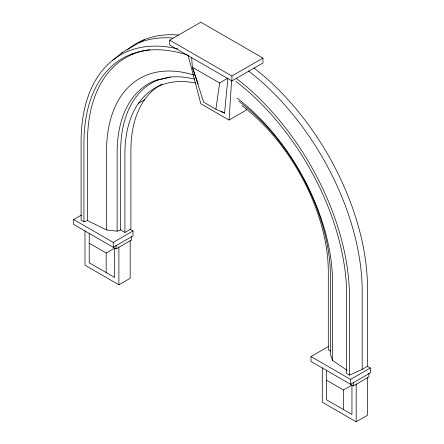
<?xml version="1.0" encoding="UTF-8"?>
<svg xmlns="http://www.w3.org/2000/svg" width="444" height="444" viewBox="0 0 444 444"><rect width="100%" height="100%" fill="white"/><g stroke="black" fill="none" stroke-linecap="round" stroke-linejoin="round"><path stroke-width="0.67" d="M188.084 55.245L200.81 103.752L229.065 120.063L231.579 80.841M191.68 57.781L192.369 67.255L203.685 102.17L215.895 109.218L224.586 113.153L227.877 78.033M215.895 109.218L219.658 83.011L227.289 78.388M246.254 108.924L246.015 110.273L229.065 120.063M112.499 60.406L122.716 52.209L144.727 39.499M169.736 40.143L200.81 22.2L262.965 58.081L262.965 62.976L231.89 80.919L169.736 45.033L169.736 40.143L231.89 76.024L262.965 58.081M138.517 103.258L144.516 99.795M131.602 236.275L131.602 239.943L116.062 248.912L73.687 224.448L73.687 219.552L81.48 215.057M177.9 48.951A189.771 109.563 60 0 0 81.102 141.875L81.102 220.169L83.927 221.8L87.457 220.574L106.527 229.953L117.122 231.174L120.624 229.937L124.892 232.401L130.891 228.932L130.891 150.644A143.828 83.039 60 0 1 162.193 83.966M113.237 242.391L133.011 230.974L133.011 235.864L113.237 247.28L113.237 242.391L73.687 219.552M89.227 243.207L106.177 252.991L114.652 248.096L114.652 277.456L89.227 262.776L89.227 233.416M84.987 230.886L84.987 265.223L118.887 284.798L130.186 278.271L130.186 240.498M368.903 373.276L368.903 376.945L353.363 385.919L310.989 361.455L310.989 356.56L328.366 346.525M235.847 81.402A185.775 107.259 60 0 1 346.653 295.193L346.653 373.482L349.478 375.113L362.193 369.402L367.488 366.344L370.313 367.976L370.313 372.871L350.538 384.288L350.538 379.392L310.989 356.56M350.538 379.392L370.313 367.976M326.523 380.208L343.473 389.993L351.948 385.103L351.948 414.463L326.523 399.783L326.523 370.424M322.289 367.893L322.289 402.225L356.188 421.8L367.488 415.273L367.488 377.505M117.122 231.174L117.122 152.886A150.816 87.074 60 0 1 155.217 80.547L170.318 77.028M155.217 80.547L170.446 77.028A150.816 87.074 60 0 1 194.5 79.143M130.852 54.401L134.132 53.657M219.658 83.011L192.369 67.255L198.246 84.044M221.012 111.094L224.586 113.153M130.053 229.259L133.011 230.974M330.425 351.065L328.294 349.833L328.294 271.539A143.828 83.039 60 0 0 241.997 105.644M238.95 101.337A150.816 87.074 60 0 1 330.408 276.029L330.408 354.318L332.528 360.434L347.091 370.302M367.488 366.344L367.488 288.056A191.769 110.717 60 0 0 253.774 67.877M362.193 369.402L362.193 291.114A191.769 110.717 60 0 0 248.479 70.935M356.188 384.027L356.188 421.8M353.363 382.245L353.363 385.919M349.478 375.113L349.478 296.825A189.771 109.563 60 0 0 236.347 78.477M343.473 389.993L343.473 409.568M332.528 360.434L332.528 282.145A159.807 92.263 60 0 0 236.935 98.03M231.89 76.024L231.89 80.913M124.892 232.401L124.892 154.112A143.828 83.039 60 0 1 195.676 83.1M120.624 229.937L120.624 151.648A149.861 86.525 60 0 1 158.475 79.765M118.887 247.025L118.887 284.798M116.062 245.243L116.062 248.912M106.527 229.953L106.527 151.665A159.807 92.263 60 0 1 193.917 75.03M106.177 252.991L106.177 272.561M87.457 220.574L87.457 142.285A184.776 106.682 60 0 1 149.994 49.65M83.927 221.8L83.927 143.506A185.775 107.259 60 0 1 188.517 55.389M121.162 53.485A191.769 110.717 60 0 1 122.716 52.209M139.427 42.557A191.769 110.717 60 0 1 172.422 38.006M126.973 49.994A191.769 110.717 60 0 1 178.421 35.004"/></g></svg>
